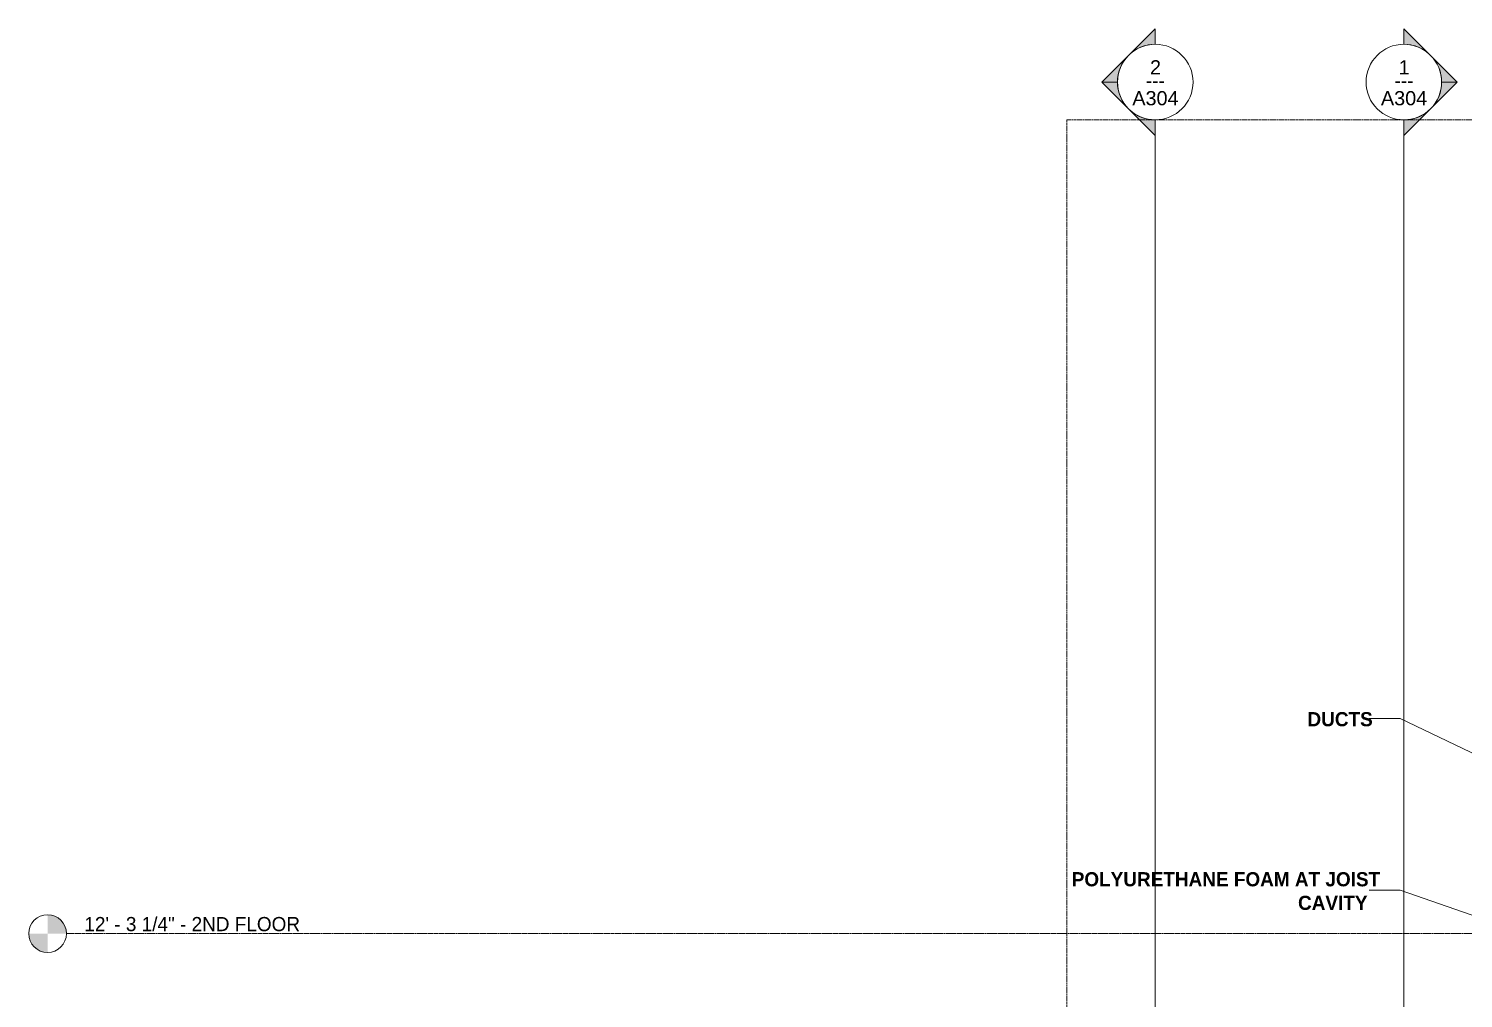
# Model space of a CAD drawing. Header units: inches. Extents: x -3207 to -1935, y -201 to 483.
# Drawn here: x -3206.6 to -2751, y 126.7 to 434.7 of the extents above; entities that cross this region are included whole.
import ezdxf

# ---------------------------------------------------------------- set-up
doc = ezdxf.new("R2010")
doc.units = ezdxf.units.IN
doc.header["$MEASUREMENT"] = 0
doc.linetypes.add('Aligning Line 1_8_', pattern=[0.25, 0.125, -0.125])
doc.linetypes.add('Grid Line 1_2_', pattern=[0.875, 0.5, -0.125, 0.125, -0.125])
for name, color, linetype, lineweight in [('A-FLOR-LEVL', 51, 'Continuous', 9), ('A-FLOR-LEVL-1', 51, 'Grid Line 1_2_', 9), ('G-ANNO-SYMB', 111, 'Aligning Line 1_8_', 9), ('G-ANNO-SYMB-1', 111, 'Continuous', 9), ('G-ANNO-TEXT', 231, 'Continuous', 9)]:
    doc.layers.add(name, color=color, linetype=linetype, lineweight=lineweight)
doc.styles.add('Arial_1', font='arial.ttf', dxfattribs={"height": 4.5})
doc.styles.add('Century Gothic', font='ufonts.com_century-gothic.ttf', dxfattribs={"height": 4.5})
doc.styles.add('Century Gothic_B', font='GOTHICB.TTF', dxfattribs={"height": 4.5})

# ---------------------------------------------------------------- blocks, each defined once
blk = doc.blocks.new('Level - Level Head - Circle-50818-BUILDING SECTION - NORTH_SOUTH - LOOKING EAST2')
at = {"layer": 'A-FLOR-LEVL'}
h = blk.add_hatch(color=256, dxfattribs=at)
edge = h.paths.add_edge_path(flags=0)
edge.add_line((-3200.57, 32), (-3194.57, 32))
edge.add_arc((-3200.57, 32), 6, 0, 90)
edge.add_line((-3200.57, 38), (-3200.57, 32))
h = blk.add_hatch(color=256, dxfattribs=at)
edge = h.paths.add_edge_path(flags=0)
edge.add_line((-3200.57, 26), (-3200.57, 32))
edge.add_line((-3200.57, 32), (-3206.57, 32))
edge.add_arc((-3200.57, 32), 6, 180, 270)
blk.add_circle((-3200.57, 32), 6, dxfattribs=at)
blk = doc.blocks.new('Section - Section Head - Filled-22785-BUILDING SECTION - NORTH_SOUTH - LOOKING EAST2')
at = {"layer": 'G-ANNO-SYMB-1'}
h = blk.add_hatch(color=256, dxfattribs=at)
edge = h.paths.add_edge_path(flags=0)
edge.add_arc((-2800.8, 80.08), 12.02, 47.9216, 90)
edge.add_line((-2800.8, 92.1), (-2800.8, 97.06))
edge.add_line((-2800.8, 97.06), (-2792.75, 89))
h = blk.add_hatch(color=256, dxfattribs=at)
edge = h.paths.add_edge_path(flags=0)
edge.add_line((-2792.31, 88.57), (-2783.83, 80.08))
edge.add_line((-2783.83, 80.08), (-2788.8, 80.08))
edge.add_arc((-2800.8, 80.08), 12, 0, 45)
h = blk.add_hatch(color=256, dxfattribs=at)
edge = h.paths.add_edge_path(flags=0)
edge.add_arc((-2800.8, 80.08), 12, 315, 360)
edge.add_line((-2788.8, 80.08), (-2783.83, 80.08))
edge.add_line((-2783.83, 80.08), (-2792.31, 71.6))
h = blk.add_hatch(color=256, dxfattribs=at)
edge = h.paths.add_edge_path(flags=0)
edge.add_line((-2792.75, 71.17), (-2800.8, 63.11))
edge.add_line((-2800.8, 63.11), (-2800.8, 68.07))
edge.add_arc((-2800.8, 80.08), 12.02, 270, 312.0784)
for p, q in [((-2792.75, 89), (-2800.8, 97.06)), ((-2800.8, 97.06), (-2800.8, 92.1)), ((-2783.83, 80.08), (-2792.31, 88.57)), ((-2792.31, 71.6), (-2783.83, 80.08)), ((-2788.8, 80.08), (-2783.83, 80.08)), ((-2783.83, 80.08), (-2788.8, 80.08)), ((-2800.8, 63.11), (-2792.75, 71.17)), ((-2800.8, 68.07), (-2800.8, 63.11))]:
    blk.add_line(p, q, dxfattribs=at)
for centre, radius, start, end in [((-2800.8, 80.1), 12, 90, 270), ((-2800.8, 80.1), 12, 270, 90), ((-2800.8, 80.08), 12.02, 47.9216, 90), ((-2800.8, 80.08), 12, 0, 45), ((-2800.8, 80.08), 12, 315, 360), ((-2800.8, 80.08), 12.02, 270, 312.0784)]:
    blk.add_arc(centre, radius, start, end, dxfattribs=at)

msp = doc.modelspace()

# ---------------------------------------------------------------- linework, layer by layer
at = {"layer": 'A-FLOR-LEVL-1'}
msp.add_line((-1935.47917, 147.25), (-3194.57025, 147.25), dxfattribs=at)
at = {"layer": 'G-ANNO-SYMB'}
for q in [(-2876.84459, -182.48287), (-1983.8437, 405.76985)]:
    msp.add_line((-2876.84459, 405.76985), q, dxfattribs=at)
at = {"layer": 'G-ANNO-SYMB-1'}
for p, q in [((-2848.79874, 405.76985), (-2848.79874, -196.89908)), ((-2769.84056, 405.76985), (-2769.84056, -196.89908))]:
    msp.add_line(p, q, dxfattribs=at)
at = {"layer": 'G-ANNO-TEXT'}
for p, q in [((-2770.98372, 215.61735), (-2780.82312, 215.61735)), ((-2612.52309, 139.61351), (-2770.98372, 215.61735)), ((-2770.98372, 161.01746), (-2780.82312, 161.01746)), ((-2675.04952, 127.63377), (-2770.98372, 161.01746))]:
    msp.add_line(p, q, dxfattribs=at)

# ---------------------------------------------------------------- block references
at = {"layer": 'A-FLOR-LEVL'}
msp.add_blockref('Level - Level Head - Circle-50818-BUILDING SECTION - NORTH_SOUTH - LOOKING EAST2', (0, 115.25), dxfattribs=at)
at = {"layer": 'G-ANNO-SYMB-1', "extrusion": (0, 0, -1)}
msp.add_blockref('Section - Section Head - Filled-22785-BUILDING SECTION - NORTH_SOUTH - LOOKING EAST2', (5649.59748, 337.685), dxfattribs=at)
at = {"layer": 'G-ANNO-SYMB-1'}
msp.add_blockref('Section - Section Head - Filled-22785-BUILDING SECTION - NORTH_SOUTH - LOOKING EAST2', (30.95818, 337.685), dxfattribs=at)

# ---------------------------------------------------------------- texts
at = {"layer": 'A-FLOR-LEVL', "insert": (-3188.89515, 152.52539), "char_height": 4.5, "width": 87.567, "attachment_point": 1, "style": 'Century Gothic'}
msp.add_mtext('12\' - 3 1/4" - 2ND FLOOR', dxfattribs=at)
at = {"layer": 'G-ANNO-SYMB-1', "char_height": 4.5, "attachment_point": 1}
for s, insert, width, style in [('2', (-2850.45923, 424.72417), 4.242, 'Arial_1'), ('1', (-2771.50105, 424.72417), 4.242, 'Arial_1'), ('A304', (-2856.08127, 414.90605), 17.877, 'Arial_1'), ('---', (-2851.78488, 420.47082), 7.7265, 'Century Gothic'), ('A304', (-2777.1231, 414.90605), 17.877, 'Arial_1'), ('---', (-2772.8267, 420.47082), 7.7265, 'Century Gothic')]:
    msp.add_mtext(s, dxfattribs=dict(at, insert=insert, width=width, style=style))
at = {"layer": 'G-ANNO-TEXT', "char_height": 4.5, "attachment_point": 1, "style": 'Century Gothic_B'}
for s, insert, width in [('DUCTS', (-2800.45777, 217.61853), 23.7855), ('POLYURETHANE FOAM AT JOIST', (-2875.33021, 166.76982), 114.534), ('CAVITY', (-2803.45521, 159.26982), 27.4215)]:
    msp.add_mtext(s, dxfattribs=dict(at, insert=insert, width=width))

doc.saveas('drawing.dxf')
